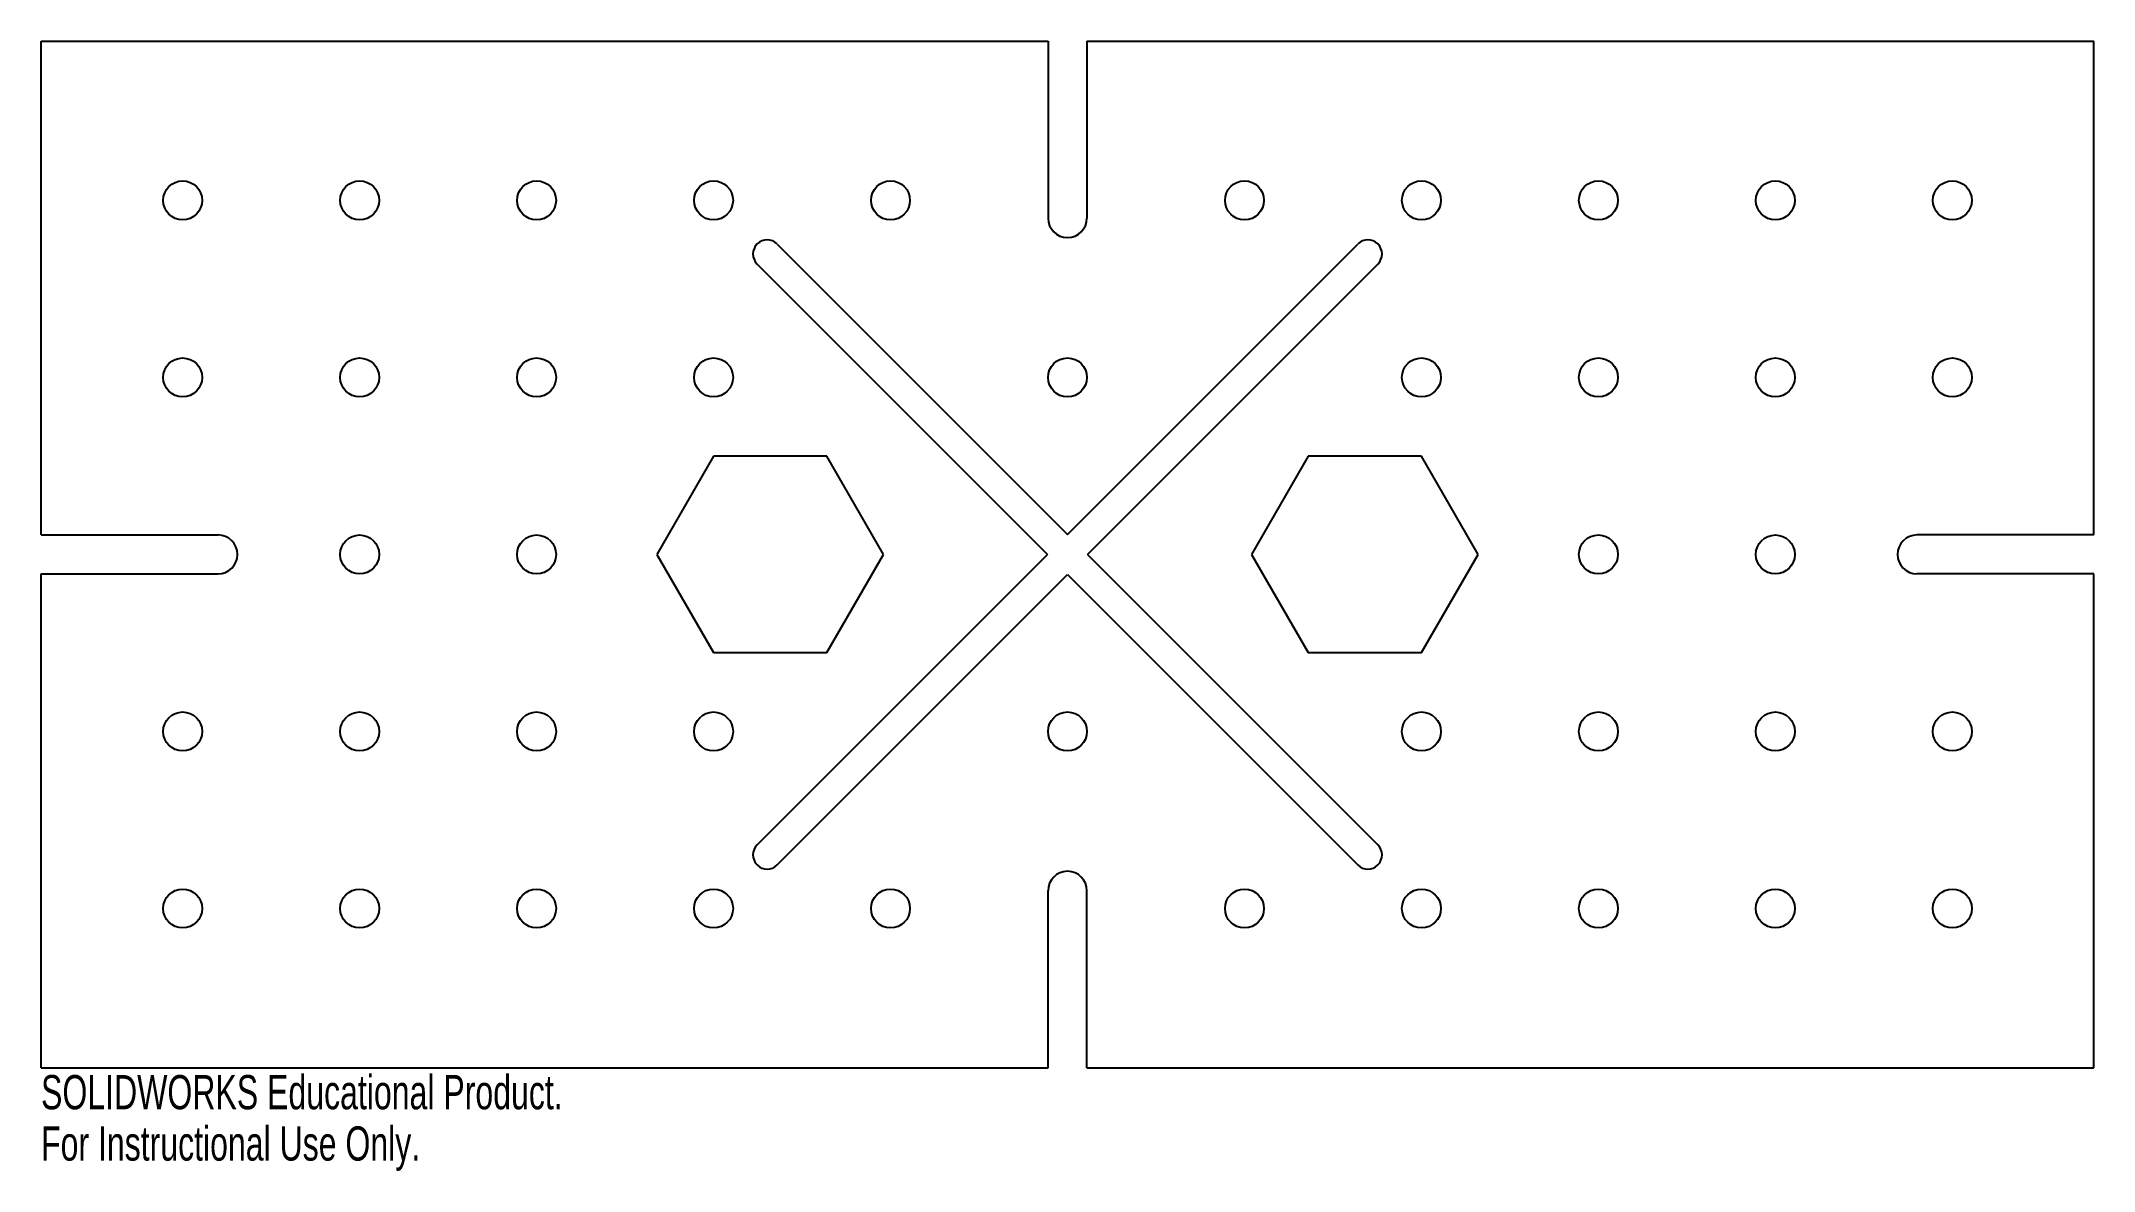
# Model space of a CAD drawing. Header units: millimetres. Extents: x -145 to 145, y -87 to 72.
import ezdxf

# ---------------------------------------------------------------- set-up
doc = ezdxf.new("R2010")
doc.units = ezdxf.units.MM
doc.styles.add('SLDTEXTSTYLE0', font='TXT', dxfattribs={"width": 0.7})

msp = doc.modelspace()

# ---------------------------------------------------------------- linework, layer by layer
at = {"color": 7, "linetype": 'Continuous', "lineweight": 25}
for p, q in [((-145, 2.75), (-145, 72.5)), ((-145, 72.5), (-2.75, 72.5)), ((-2.75, 72.5), (-2.75, 47.5)), ((2.75, 72.5), (2.75, 47.5)), ((2.75, 72.5), (145, 72.5)), ((145, 2.75), (145, 72.5)), ((-41.01, 43.84), (0, 2.83)), ((0, 2.83), (41.01, 43.84)), ((-43.84, 41.01), (-2.83, 0)), ((2.83, 0), (43.84, 41.01)), ((-50, 13.86), (-58, 0)), ((-34, 13.86), (-50, 13.86)), ((-26, 0), (-34, 13.86)), ((34, 13.86), (26, 0)), ((50, 13.86), (34, 13.86)), ((58, 0), (50, 13.86)), ((-145, 2.75), (-120, 2.75)), ((-58, 0), (-50, -13.86)), ((-43.84, -41.01), (-2.83, 0)), ((-34, -13.86), (-26, 0)), ((2.83, 0), (43.84, -41.01)), ((26, 0), (34, -13.86)), ((50, -13.86), (58, 0)), ((145, 2.75), (120, 2.75)), ((-145, -72.5), (-145, -2.75)), ((-145, -2.75), (-120, -2.75)), ((-41.01, -43.84), (0, -2.83)), ((0, -2.83), (41.01, -43.84)), ((145, -2.75), (120, -2.75)), ((145, -72.5), (145, -2.75)), ((-50, -13.86), (-34, -13.86)), ((34, -13.86), (50, -13.86)), ((-2.75, -72.5), (-2.75, -47.5)), ((2.75, -72.5), (2.75, -47.5)), ((-145, -72.5), (-2.75, -72.5)), ((2.75, -72.5), (145, -72.5))]:
    msp.add_line(p, q, dxfattribs=at)
for centre in [(-125, 50), (-100, 50), (-75, 50), (-50, 50), (-25, 50), (25, 50), (50, 50), (75, 50), (100, 50), (125, 50), (-125, 25), (-100, 25), (-75, 25), (-50, 25), (0, 25), (50, 25), (75, 25), (100, 25), (125, 25), (-100, 0), (-75, 0), (75, 0), (100, 0), (-125, -25), (-100, -25), (-75, -25), (-50, -25), (0, -25), (50, -25), (75, -25), (100, -25), (125, -25), (-125, -50), (-100, -50), (-75, -50), (-50, -50), (-25, -50), (25, -50), (50, -50), (75, -50), (100, -50), (125, -50)]:
    msp.add_circle(centre, 2.75, dxfattribs=at)
for centre, radius, start, end in [((0, 47.5), 2.75, 180, 0), ((-42.43, 42.43), 2, 45, 225), ((42.43, 42.43), 2, 315, 135), ((-120, 0), 2.75, 270, 90), ((120, 0), 2.75, 90, 270), ((-42.43, -42.43), 2, 135, 315), ((42.43, -42.43), 2, 225, 45), ((0, -47.5), 2.75, 0, 180)]:
    msp.add_arc(centre, radius, start, end, dxfattribs=at)

# ---------------------------------------------------------------- texts
at = {"color": 7, "linetype": 'Continuous', "char_height": 4.8336, "attachment_point": 1, "style": 'SLDTEXTSTYLE0'}
for s, insert in [('SOLIDWORKS Educational Product.', (-145, -73.52)), ('For Instructional Use Only.', (-145, -80.77))]:
    msp.add_mtext(s, dxfattribs=dict(at, insert=insert))

doc.saveas('drawing.dxf')
